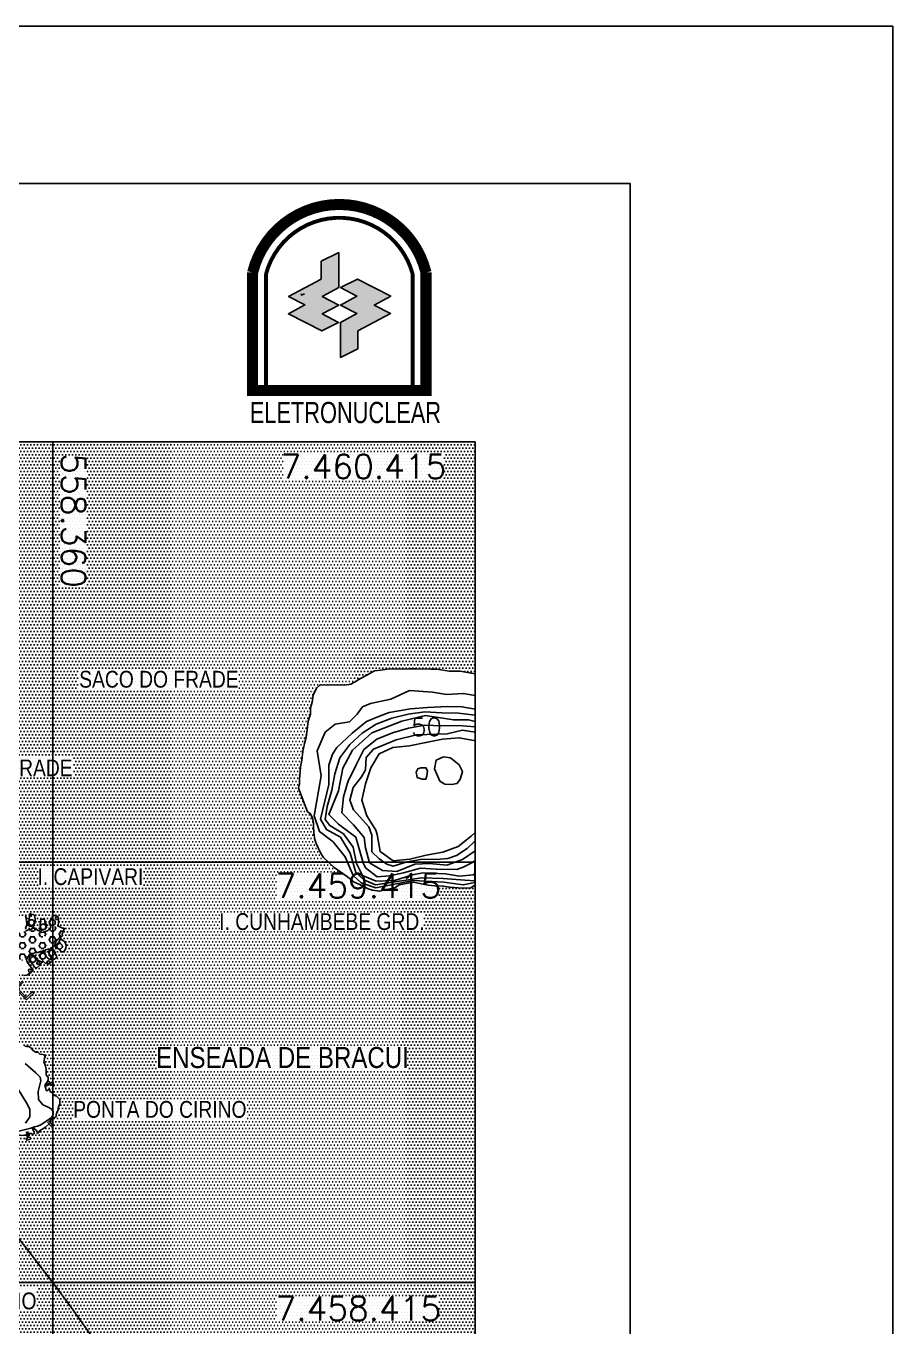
# Model space of a CAD drawing. Header units: millimetres. Extents: x 548366 to 1117317, y 7446967 to 14899125.
# Drawn here: x 558297 to 560359, y 7458309 to 7461405 of the extents above; entities that cross this region are included whole.
import ezdxf
from ezdxf.enums import TextEntityAlignment as Align

# ---------------------------------------------------------------- set-up
doc = ezdxf.new("R2010")
doc.units = ezdxf.units.MM
doc.header["$MEASUREMENT"] = 0
for name, color, linetype in [('AFLORAMENTO_ROCHOSO', 32, 'Continuous'), ('AID5_25K', 2, 'Continuous'), ('CARIMBO', 7, 'Continuous'), ('CURVA_INTERMEDIÁRIA', 32, 'Continuous'), ('CURVA_MESTRA', 36, 'Continuous'), ('EDIFICAÇÃO', 7, 'Continuous'), ('HACHURA_OCEANO', 131, 'Continuous'), ('MALHA_TM', 8, 'Continuous'), ('OCEANO', 5, 'Continuous'), ('PIER', 7, 'Continuous'), ('PRAIA', 7, 'Continuous'), ('RADIAIS', 222, 'Continuous'), ('TXT_COORD_MALHA', 7, 'Continuous'), ('TXT_CURVA_MESTRA', 7, 'Continuous'), ('TXT_HIDRO', 8, 'Continuous')]:
    doc.layers.add(name, color=color, linetype=linetype)
doc.styles.add('ROMANS', font='romans.shx')
doc.styles.add('TXT_ELETRO', font='swisscl.ttf')
doc.styles.add('TXT_MALHA_10K', font='romans.shx', dxfattribs={"height": 23})
doc.styles.add('TXT_PRAIA', font='ARIALN.TTF', dxfattribs={"height": 30})
pattern_1 = [(0, (0, 0), (3.96875, 7.9375), [0, -7.9375])]

msp = doc.modelspace()

# ---------------------------------------------------------------- hatches: boundary and pattern name
at = {"layer": 'AFLORAMENTO_ROCHOSO'}
h = msp.add_hatch(dxfattribs=at)
h.set_pattern_fill('HEX', color=256, scale=2.5, style=0)
h.set_pattern_definition([(0, (0, 0), (0, 13.74815), [7.9375, -15.875]), (120, (0, 0), (-11.906247155, -6.874075), [7.9375, -15.875]), (60, (7.938, 0), (-11.906247155, 6.874075), [7.9375, -15.875])])
h.paths.add_polyline_path([(558233.3, 7459229.3), (558219.7, 7459220.7), (558220.9, 7459216.6), (558221.8, 7459214.9), (558223.5, 7459216.6), (558226, 7459218.4), (558227, 7459218.2), (558227.2, 7459216.4), (558227.9, 7459215.1), (558229.3, 7459214.5), (558231, 7459214.5), (558232.2, 7459214.9), (558232.9, 7459214.1), (558233.9, 7459213), (558236.6, 7459211.8), (558239.7, 7459211.6), (558242.2, 7459211.4), (558243.7, 7459210.1), (558243.5, 7459209.1), (558243.1, 7459207), (558243.9, 7459206.4), (558246, 7459206.4), (558246.6, 7459204.5), (558243.9, 7459202.8), (558242, 7459199.5), (558241.4, 7459195.1), (558241, 7459190.5), (558240.6, 7459189), (558238.5, 7459186.3), (558237.7, 7459185.2), (558244.4, 7459172.6), (558244.9, 7459168.7), (558244.9, 7459167.3), (558247.8, 7459167.3), (558250.3, 7459170.2), (558250.3, 7459171.7), (558251.8, 7459172.1), (558255.2, 7459172.1), (558262, 7459171.7), (558270.4, 7459175.6), (558285.5, 7459183.9)])
h.paths.add_polyline_path([(558248.2, 7459235.5), (558285.5, 7459183.9), (558287, 7459181.9), (558295.3, 7459187.8)])
h.paths.add_polyline_path([(558270.9, 7459242.6), (558267.1, 7459241.8), (558260.9, 7459240.3), (558254.5, 7459238.2), (558251.4, 7459237), (558248.2, 7459235.5), (558295.3, 7459187.8)])
h.paths.add_polyline_path([(558270.9, 7459242.6), (558295.3, 7459187.8), (558296.9, 7459189.5), (558300.3, 7459190), (558302.1, 7459190.5), (558303.6, 7459194.1), (558304.8, 7459195)])
h.paths.add_polyline_path([(558289.8, 7459250.1), (558288.2, 7459248.9), (558282.4, 7459247.8), (558277.4, 7459246.2), (558270.9, 7459242.6), (558304.8, 7459195)])
h.paths.add_polyline_path([(558289.8, 7459250.1), (558304.8, 7459195), (558307.4, 7459196.2), (558308.3, 7459197.5), (558308.8, 7459197.7), (558313.8, 7459198.2), (558317.5, 7459199.4), (558319, 7459200.3), (558320.5, 7459200.8), (558322.4, 7459200.7), (558324.8, 7459200.6), (558331.1, 7459202.9), (558335, 7459203.9), (558338.9, 7459205.4)])
h.paths.add_polyline_path([(558311.6, 7459257.4), (558308.9, 7459255.8), (558300.3, 7459253.5), (558295.2, 7459251.1), (558289.8, 7459250.1), (558338.9, 7459205.4)])
h.paths.add_polyline_path([(558311.6, 7459257.4), (558338.9, 7459205.4), (558342.3, 7459206.5), (558346.6, 7459207.7), (558351.6, 7459208.9)])
h.paths.add_polyline_path([(558330.1, 7459249.5), (558327.8, 7459251.9), (558326.2, 7459251.9), (558321.9, 7459255.4), (558316.8, 7459257.3), (558315.2, 7459258.1), (558311.6, 7459257.4), (558351.6, 7459208.9)])
h.paths.add_polyline_path([(558355.2, 7459260.5), (558354, 7459258.1), (558351.6, 7459255.8), (558348.1, 7459253), (558338.7, 7459249.1), (558332.5, 7459248.3), (558330.1, 7459249.5), (558363.4, 7459215.5)])
h.paths.add_polyline_path([(558382.3, 7459243.5), (558383, 7459247.2), (558386.1, 7459252.3), (558386.4, 7459254.2), (558387.2, 7459256.5), (558387.5, 7459257.7), (558386.2, 7459258.1), (558383.2, 7459258.2), (558378.4, 7459260.9), (558374.1, 7459262.9), (558372.1, 7459263.1), (558355.2, 7459260.5), (558363.4, 7459215.5), (558365.7, 7459217.3), (558365, 7459217.8), (558366.5, 7459222.9), (558366.5, 7459225.7), (558368.1, 7459227.6), (558371.6, 7459231.1), (558377.1, 7459237), (558377.1, 7459239.4), (558378.8, 7459237.1), (558380.7, 7459238.2), (558382.5, 7459239.5), (558383, 7459240.9)])
h.paths.add_polyline_path([(558248.2, 7459235.5), (558244.7, 7459233.9), (558233.3, 7459229.3), (558285.5, 7459183.9)])
at = {"layer": 'CARIMBO', "ltscale": 0.7}
h = msp.add_hatch(color=170, dxfattribs=at)
h.paths.add_polyline_path([(559040.7, 7460782.3), (559040.7, 7460865.5), (558999, 7460844.9), (558999, 7460802.5), (558921.2, 7460761.3), (558960.2, 7460741.2), (558921, 7460719.7), (559000, 7460679.3), (559040.4, 7460699.6), (559001.5, 7460719.7), (559040.7, 7460740.9), (559001.5, 7460761.3)])
h.paths.add_polyline_path([(559083.7, 7460720.6), (559044.5, 7460699.6), (559044.5, 7460616.4), (559086.2, 7460637), (559086.2, 7460679.4), (559164, 7460720.6), (559125, 7460740.7), (559164.2, 7460762.2), (559085.2, 7460802.6), (559044.8, 7460782.3), (559083.7, 7460762.2), (559044.5, 7460740.9)])
at = {"layer": 'HACHURA_OCEANO', "ltscale": 0.5}
h = msp.add_hatch(dxfattribs=at)
h.set_pattern_fill('DOTS', color=256, scale=5, style=0)
h.set_pattern_definition(pattern_1)
h.paths.add_polyline_path([(558365, 7460415), (557969.4, 7460415), (557966, 7460410.2), (557958, 7460397.1), (557997.5, 7460370.8), (558018.1, 7460357.6), (558019.9, 7460361.1), (558023.1, 7460359), (558018.1, 7460350.7), (558014.1, 7460353.3), (558015.5, 7460356), (557983.7, 7460377.4), (557957.1, 7460395.5), (557956, 7460393.7), (557942.8, 7460372.9), (557931.7, 7460352), (557921.3, 7460332.4), (557914.8, 7460312.4), (557907, 7460289.2), (557902.2, 7460273.6), (557899.8, 7460260.6), (557898.7, 7460244), (557900.1, 7460219.9), (557901, 7460209.5), (557906.1, 7460184.4), (557908.8, 7460176.3), (557911.8, 7460169.1), (557918.7, 7460153.8), (557923, 7460141.8), (557931.3, 7460128.6), (557942.7, 7460116.6), (557952.2, 7460112.2), (557959.9, 7460116.2), (557993.4, 7460137.9), (558013, 7460153.2), (558024.4, 7460164), (558029.9, 7460171.3), (558034.6, 7460171.3), (558036.9, 7460167.6), (558034.5, 7460163.4), (558031.7, 7460159.1), (558024.1, 7460152), (558011.8, 7460142.6), (557978.8, 7460121.9), (557950.6, 7460101.9), (557922.8, 7460083.5), (557891.6, 7460063.2), (557889.8, 7460061.8), (557891.2, 7460059.5), (557891.6, 7460057.6), (557872.3, 7460051), (557865.7, 7460048.6), (557866.2, 7460045.8), (557865, 7460045.3), (557865, 7460000), (557869.1, 7460000.1), (557880.4, 7459999.8), (557882.8, 7460000.6), (557956.3, 7460046.6), (557966.1, 7460052.3), (557967.3, 7460050), (557982.8, 7460059.5), (557998.5, 7460069.3), (558019.9, 7460081), (558045.8, 7460106.3), (558064.1, 7460122.5), (558066.6, 7460123.7), (558069.3, 7460123.7), (558069.6, 7460121.6), (558069.4, 7460119.1), (558068.2, 7460117), (558059.2, 7460107.1), (558037.1, 7460085.5), (558021, 7460071.4), (557977.6, 7460044.3), (557928.7, 7460013.9), (557912.6, 7460003.2), (557911.9, 7459996.7), (557907, 7459982.4), (557899.6, 7459964.4), (557891.6, 7459944.8), (557884.8, 7459929.1), (557881.9, 7459915), (558365, 7459915)])
h = msp.add_hatch(dxfattribs=at)
h.set_pattern_fill('DOTS', color=256, scale=5, style=0)
h.set_pattern_definition(pattern_1)
h.paths.add_polyline_path([(558865, 7460415), (558365, 7460415), (558365, 7459915), (558865, 7459915)])
at = {"layer": 'HACHURA_OCEANO', "ltscale": 4}
h = msp.add_hatch(dxfattribs=at)
h.set_pattern_fill('DOTS,_O', color=256, scale=5)
h.set_pattern_definition(pattern_1)
h.paths.add_polyline_path([(559365, 7460415), (558865, 7460415), (558865, 7459915), (559365, 7459915)])
at = {"layer": 'HACHURA_OCEANO', "ltscale": 0.5}
h = msp.add_hatch(dxfattribs=at)
h.set_pattern_fill('DOTS', color=256, scale=5, style=0)
h.set_pattern_definition(pattern_1)
h.paths.add_polyline_path([(558365, 7459915), (557881.8, 7459915), (557878.3, 7459906.1), (557870.9, 7459891.3), (557865.6, 7459881), (557865, 7459879.5), (557865, 7459434.2), (557876.9, 7459422.8), (557878.6, 7459415), (558365, 7459415)])
h = msp.add_hatch(dxfattribs=at)
h.set_pattern_fill('DOTS', color=256, scale=5, style=0)
h.set_pattern_definition(pattern_1)
h.paths.add_polyline_path([(558865, 7459915), (558365, 7459915), (558365, 7459415), (558865, 7459415)])
at = {"layer": 'HACHURA_OCEANO', "ltscale": 4}
h = msp.add_hatch(dxfattribs=at)
h.set_pattern_fill('DOTS,_O', color=256, scale=5)
h.set_pattern_definition(pattern_1)
h.paths.add_polyline_path([(558973.3, 7459767.1), (558973.4, 7459782.4), (558977.2, 7459796.3), (558979.8, 7459812.7), (558987.6, 7459829.1), (558995.3, 7459836.6), (559034.9, 7459837.1), (559054.3, 7459836.8), (559069.4, 7459839), (559078.4, 7459843.9), (559092.5, 7459852.5), (559109.1, 7459861.1), (559125.8, 7459870.9), (559141.1, 7459871.9), (559155.2, 7459874.2), (559178.2, 7459875), (559192.3, 7459874.7), (559207.7, 7459875.7), (559224.3, 7459875.4), (559260.1, 7459874.7), (559274.2, 7459874.4), (559303.6, 7459870.1), (559329.1, 7459869.6), (559365, 7459863.2), (559365, 7459915), (558865, 7459915), (558865, 7459415), (559016.5, 7459415), (559004.4, 7459426.1), (558996.8, 7459437.6), (558986.6, 7459459.4), (558984.1, 7459469.6), (558981.5, 7459484.9), (558980.3, 7459500.2), (558980.3, 7459507.8), (558977.8, 7459520.6), (558972.7, 7459530.8), (558966.3, 7459534.8), (558944.7, 7459591.1), (558947.3, 7459601.2), (558947.3, 7459612.6), (558948.7, 7459630.4), (558950, 7459641.8), (558952.6, 7459658.3), (558955.2, 7459678.5), (558959.1, 7459697.5), (558963, 7459712.7), (558965.6, 7459730.4), (558968.2, 7459750.7)])
at = {"layer": 'HACHURA_OCEANO', "ltscale": 0.5}
h = msp.add_hatch(dxfattribs=at)
h.set_pattern_fill('DOTS', color=256, scale=5, style=0)
h.set_pattern_definition(pattern_1)
h.paths.add_polyline_path([(558365, 7459415), (558173.7, 7459415), (558149.5, 7459124.8), (558151.1, 7459125.4), (558154.6, 7459126.2), (558158.1, 7459127.8), (558165.6, 7459129.7), (558175.4, 7459130.5), (558177.7, 7459131.3), (558178.9, 7459132.5), (558180.1, 7459134), (558181.2, 7459135.6), (558182.8, 7459136.4), (558201.6, 7459136.4), (558215.7, 7459136.4), (558220.4, 7459136.4), (558222.8, 7459136.8), (558229.8, 7459136.8), (558233.8, 7459136.8), (558235.3, 7459136.1), (558236.1, 7459134.4), (558235.3, 7459130.9), (558235.2, 7459130.3), (558235.3, 7459129.8), (558239, 7459127.9), (558239.6, 7459127.8), (558274, 7459137.2), (558365, 7459140.3), (558365, 7459185), (558364.2, 7459184.2), (558359.1, 7459185.4), (558351.6, 7459195.2), (558350.5, 7459200.6), (558350.5, 7459203.4), (558352.4, 7459206.5), (558351.6, 7459208.9), (558346.6, 7459207.7), (558342.3, 7459206.5), (558341.8, 7459204.9), (558341.3, 7459200.5), (558342.3, 7459196.6), (558343.8, 7459192.2), (558345.1, 7459190.4), (558347.8, 7459187.6), (558352, 7459184.9), (558358.9, 7459183), (558358.4, 7459179.9), (558356.3, 7459177.6), (558352.1, 7459173.7), (558349.2, 7459173.2), (558348, 7459174.3), (558347, 7459175.6), (558346.8, 7459176.7), (558346.7, 7459178.5), (558344.7, 7459175.1), (558343.9, 7459174.5), (558342.7, 7459174.5), (558330.6, 7459187.3), (558328.6, 7459192.7), (558329.1, 7459195.1), (558330.6, 7459197.1), (558334.5, 7459200), (558338.4, 7459201.5), (558339.4, 7459203.4), (558338.9, 7459205.4), (558335, 7459203.9), (558331.1, 7459202.9), (558324.8, 7459200.6), (558322.4, 7459200.7), (558320.5, 7459200.8), (558319, 7459200.3), (558317.5, 7459199.4), (558313.8, 7459198.2), (558308.8, 7459197.7), (558308.3, 7459197.5), (558307.4, 7459196.2), (558308.4, 7459194.2), (558310, 7459193.3), (558315.6, 7459193.2), (558318.3, 7459190.4), (558320.4, 7459188.3), (558321.7, 7459184.4), (558323, 7459182.5), (558326.6, 7459181.5), (558331.1, 7459179.2), (558333.8, 7459178.6), (558334.2, 7459176.4), (558332, 7459174.1), (558329.1, 7459170.2), (558322.4, 7459164.3), (558319.4, 7459164.1), (558315.4, 7459166.8), (558313.5, 7459171.7), (558310.7, 7459174.4), (558305.6, 7459179), (558304.1, 7459181.4), (558304.6, 7459188.8), (558305.6, 7459192.7), (558304.8, 7459195), (558303.6, 7459194.1), (558302.1, 7459190.5), (558300.3, 7459190), (558296.9, 7459189.5), (558295.3, 7459187.8), (558295.8, 7459186.3), (558297.3, 7459183.4), (558298.3, 7459180), (558300.2, 7459176.5), (558304.1, 7459171.2), (558308.8, 7459164.8), (558313.3, 7459157.3), (558308.5, 7459153.1), (558303.6, 7459149.7), (558298.3, 7459146.2), (558291.4, 7459145.8), (558277.7, 7459151.1), (558271.8, 7459157), (558267.9, 7459159.9), (558267.9, 7459162.4), (558267.4, 7459166.8), (558266, 7459168.2), (558265.5, 7459170.2), (558266.4, 7459172.1), (558278.2, 7459178), (558287, 7459181.9), (558285.5, 7459183.9), (558270.4, 7459175.6), (558262, 7459171.7), (558255.2, 7459172.1), (558251.8, 7459172.1), (558250.3, 7459171.7), (558250.3, 7459170.2), (558247.8, 7459167.3), (558244.9, 7459167.3), (558244.9, 7459168.7), (558244.4, 7459172.6), (558220.9, 7459216.6), (558219.7, 7459220.7), (558218.5, 7459222.1), (558216.3, 7459221.2), (558213.8, 7459218.9), (558210.5, 7459218.3), (558207.5, 7459221.4), (558202.4, 7459232), (558198.9, 7459241.7), (558197.3, 7459246.4), (558198.5, 7459249.2), (558199.7, 7459252.3), (558201.2, 7459256.5), (558217.1, 7459264.9), (558225.5, 7459248), (558229, 7459241.7), (558230.7, 7459237.1), (558230.9, 7459232.9), (558230.9, 7459230.9), (558233.3, 7459229.3), (558244.7, 7459233.9), (558242.5, 7459240.8), (558238.8, 7459241.7), (558234.5, 7459244.9), (558233.6, 7459246), (558232.7, 7459247.5), (558231.8, 7459249.6), (558230.6, 7459253.9), (558227.4, 7459267.4), (558229.3, 7459268.4), (558245.1, 7459269.5), (558248, 7459269.3), (558250.2, 7459260.7), (558252.3, 7459252.4), (558253.3, 7459246.1), (558249.7, 7459241.7), (558248.1, 7459239.6), (558247.5, 7459238.5), (558247.6, 7459236.6), (558248.2, 7459235.5), (558251.4, 7459237), (558254.5, 7459238.2), (558260.9, 7459240.3), (558267.1, 7459241.8), (558266.2, 7459243.7), (558266.2, 7459246), (558265.8, 7459247.6), (558263.5, 7459248.8), (558260.4, 7459250.3), (558257.6, 7459252.3), (558256, 7459255), (558255.3, 7459258.2), (558254.9, 7459261.3), (558251.4, 7459271.8), (558250.1, 7459276.3), (558253.3, 7459277.3), (558263.5, 7459277.7), (558268.2, 7459278.1), (558270.1, 7459277.3), (558271.3, 7459275.8), (558272.5, 7459272.6), (558274.1, 7459273.4), (558274.1, 7459274.2), (558272.5, 7459278.1), (558271.3, 7459282.8), (558275.2, 7459283.2), (558279.9, 7459283.2), (558286.6, 7459285.5), (558292.5, 7459287.5), (558295.3, 7459287.5), (558296.9, 7459281.9), (558298, 7459273.9), (558298.3, 7459269.1), (558298.3, 7459266.8), (558296.8, 7459261.7), (558294.8, 7459257.8), (558292.9, 7459254.6), (558292.6, 7459253), (558292.9, 7459251.6), (558293.2, 7459251.1), (558295.2, 7459251.1), (558300.3, 7459253.5), (558308.9, 7459255.8), (558311.6, 7459257.4), (558312, 7459258.6), (558310.9, 7459261.7), (558309.3, 7459263.2), (558305.4, 7459263.2), (558302.6, 7459264.4), (558301.4, 7459266.7), (558301.5, 7459271.1), (558301.9, 7459274.6), (558303.7, 7459276.3), (558304.3, 7459279.1), (558304.8, 7459284.7), (558305.3, 7459293), (558307.9, 7459292.8), (558307.6, 7459287), (558309, 7459286.8), (558309.2, 7459290.6), (558312.5, 7459291), (558315.1, 7459289.9), (558316.4, 7459288.2), (558317.7, 7459285.6), (558318.2, 7459279.5), (558318.4, 7459274.2), (558317.2, 7459269.9), (558315.2, 7459266.7), (558314.5, 7459263.6), (558315.2, 7459258.1), (558316.8, 7459257.3), (558321.9, 7459255.4), (558326.2, 7459251.9), (558327.8, 7459251.9), (558328.5, 7459252.7), (558330.1, 7459254.6), (558330.9, 7459257), (558330.5, 7459258.9), (558330, 7459267.8), (558330.9, 7459272.4), (558332.1, 7459274.5), (558331.3, 7459278.8), (558336, 7459279.6), (558340.3, 7459280), (558341, 7459276.1), (558341.3, 7459272.6), (558344.2, 7459267.5), (558345, 7459263.6), (558345, 7459258.9), (558342.1, 7459255.8), (558335.2, 7459253.4), (558330.9, 7459251.1), (558330.1, 7459249.5), (558332.5, 7459248.3), (558338.7, 7459249.1), (558348.1, 7459253), (558351.6, 7459255.8), (558354, 7459258.1), (558355.2, 7459260.5), (558354.8, 7459263.6), (558352.4, 7459270.4), (558352.9, 7459274.9), (558355.1, 7459277.5), (558358.7, 7459280.5), (558358.9, 7459286.2), (558361, 7459288.4), (558365, 7459288.2)])
h = msp.add_hatch(dxfattribs=at)
h.set_pattern_fill('DOTS', color=256, scale=5, style=0)
h.set_pattern_definition(pattern_1)
h.paths.add_polyline_path([(558865, 7459415), (558365, 7459415), (558365, 7459288.2), (558366.2, 7459288.2), (558370, 7459287.1), (558372, 7459285.6), (558372.8, 7459284.3, -0.01161), (558372.9, 7459284.1), (558373.6, 7459283.1), (558373.6, 7459271.4), (558372.8, 7459265.9), (558372.4, 7459265.2), (558372.1, 7459263.1), (558374.1, 7459262.9), (558378.4, 7459260.9), (558383.2, 7459258.2), (558386.2, 7459258.1), (558387.5, 7459257.7), (558387.2, 7459256.5), (558386.4, 7459254.2), (558386.1, 7459252.3), (558383, 7459247.2), (558382.3, 7459243.5), (558383, 7459240.9), (558382.5, 7459239.5), (558380.7, 7459238.2), (558378.8, 7459237.1), (558377.1, 7459239.4), (558377.1, 7459237), (558371.6, 7459231.1), (558368.1, 7459227.6), (558366.5, 7459225.7), (558366.5, 7459222.9), (558365, 7459218), (558365, 7459217.8), (558365.7, 7459217.3), (558367, 7459217.5), (558371.2, 7459221), (558371.9, 7459222.2), (558373, 7459223.3), (558374, 7459224.1), (558376.7, 7459224.1), (558376.3, 7459227.2), (558375.9, 7459229.2), (558376.1, 7459231.4), (558380.8, 7459231.1), (558384.1, 7459229.3), (558387, 7459227.1), (558389.6, 7459224), (558391.9, 7459217.4), (558391.6, 7459211.5), (558389.4, 7459206.7), (558386.4, 7459203.1), (558383.8, 7459201.8), (558381, 7459202.2), (558375.1, 7459208.5), (558374.8, 7459208.7, -0.129679), (558371.8, 7459210.3), (558368.1, 7459212.4), (558365, 7459215.1), (558365, 7459202), (558365.7, 7459200.6), (558366.9, 7459197.1), (558368.9, 7459192), (558369.7, 7459190.1), (558368.1, 7459187.7), (558365, 7459185), (558365, 7458915), (558865, 7458915)])
at = {"layer": 'HACHURA_OCEANO', "ltscale": 4}
h = msp.add_hatch(dxfattribs=at)
h.set_pattern_fill('DOTS,_O', color=256, scale=5)
h.set_pattern_definition(pattern_1)
h.paths.add_polyline_path([(559365, 7459361.2), (559354.6, 7459354.6), (559335.4, 7459353.7), (559304.8, 7459355.5), (559289.4, 7459358.4), (559269, 7459358.8), (559253.6, 7459360.3), (559217.8, 7459367.4), (559210.1, 7459366.2), (559184.6, 7459361.6), (559174.3, 7459354.2), (559147.4, 7459348.4), (559137.2, 7459346), (559120.6, 7459348.9), (559110.4, 7459351.6), (559093.8, 7459360.8), (559077.1, 7459367.5), (559061.8, 7459380.5), (559029.9, 7459402.7), (559016.5, 7459415), (558865, 7459415), (558865, 7458915), (559365, 7458915)])
at = {"layer": 'HACHURA_OCEANO', "ltscale": 0.5}
h = msp.add_hatch(dxfattribs=at)
h.set_pattern_fill('DOTS', color=256, scale=5, style=0)
h.set_pattern_definition(pattern_1)
h.paths.add_polyline_path([(558365, 7459109.7), (558365, 7459140.3), (558274, 7459137.2), (558239.6, 7459127.8), (558241, 7459127.6), (558242.1, 7459126), (558242.1, 7459124), (558240.2, 7459121.7), (558235.5, 7459118.9), (558235.5, 7459116.2), (558239.4, 7459111.9), (558241, 7459109.2), (558242.9, 7459107.7), (558241.4, 7459105.8), (558240.2, 7459102.1), (558247.1, 7459098.7), (558251.1, 7459096.8), (558253.2, 7459096.1), (558287.4, 7459132.4), (558289.8, 7459129.7), (558275.9, 7459115.2), (558297.2, 7459093.2), (558311.8, 7459107.1), (558315.2, 7459103.7), (558297.9, 7459088.2), (558273.2, 7459112.5), (558259.6, 7459097.6), (558259.8, 7459095.6), (558259.8, 7459094.4), (558259.4, 7459091.3), (558257.8, 7459087.8), (558254.3, 7459084.2), (558250.4, 7459080.7), (558248.8, 7459077.6), (558249, 7459072.8), (558250.6, 7459068.6), (558251.1, 7459068.3), (558254.9, 7459070.5), (558258.5, 7459071.6), (558260.4, 7459075.3), (558261.8, 7459075.7), (558264.6, 7459075.8), (558264.6, 7459073.4), (558263.5, 7459070.4), (558265.1, 7459069.3), (558266.1, 7459070.6), (558271.2, 7459075.2), (558274.1, 7459076.6), (558276.6, 7459074.7), (558275.3, 7459070.3), (558271.5, 7459067.2), (558272.9, 7459066.1), (558274.1, 7459063.7), (558264.9, 7459058.1), (558254.9, 7459056.8), (558248.8, 7459051.1), (558246.4, 7459037.4), (558249.7, 7459023.7), (558254.2, 7459013.9), (558257.8, 7459003.3), (558263.3, 7458995.9), (558266, 7458992.7)])
h = msp.add_hatch(dxfattribs=at)
h.set_pattern_fill('DOTS', color=256, scale=5, style=0)
h.set_pattern_definition(pattern_1)
h.paths.add_polyline_path([(558365, 7459109.7), (558266, 7458992.7), (558266.9, 7458991.7), (558269.7, 7458989.7), (558275.6, 7458986.2), (558283.4, 7458981.5), (558284.9, 7458978.7), (558288.9, 7458978.7), (558294, 7458977.6), (558298.3, 7458976.4), (558300.2, 7458976.4), (558303, 7458976.4), (558306.9, 7458974.4), (558312.4, 7458967.8), (558316.7, 7458965), (558321.5, 7458962.8), (558321.3, 7458964.4), (558323.2, 7458964.2), (558324.8, 7458963), (558326.8, 7458960.9), (558329.6, 7458958.3), (558336.3, 7458957.6), (558339.9, 7458956.8), (558342.3, 7458953.3), (558340.3, 7458949), (558340, 7458943.1), (558339.1, 7458939.2), (558341.5, 7458935.3), (558342.9, 7458930.2), (558344.1, 7458921.9), (558344.5, 7458915.6), (558344.5, 7458915), (558365, 7458915)])
h = msp.add_hatch(dxfattribs=at)
h.set_pattern_fill('DOTS', color=256, scale=5, style=0)
h.set_pattern_definition(pattern_1)
h.paths.add_polyline_path([(558365, 7458915), (558344.5, 7458915), (558344.8, 7458909.9), (558345.8, 7458906.5), (558349.1, 7458904.6), (558349.6, 7458897.4), (558347, 7458892.3), (558341.9, 7458885.5), (558360.2, 7458891.8), (558363, 7458883), (558360.5, 7458882.5), (558359.3, 7458886), (558356.1, 7458885), (558355.4, 7458887.2), (558342, 7458882.7), (558342.9, 7458878.9), (558344.4, 7458872.3), (558347.6, 7458872.1), (558351.8, 7458875.3), (558353.1, 7458875.2), (558353.3, 7458873.9), (558353.7, 7458869.3), (558357.9, 7458867.5), (558363.4, 7458861.6), (558365, 7458860)])
h = msp.add_hatch(dxfattribs=at)
h.set_pattern_fill('DOTS', color=256, scale=5, style=0)
h.set_pattern_definition(pattern_1)
h.paths.add_polyline_path([(558865, 7458915), (558365, 7458915), (558365, 7458860), (558365.2, 7458859.8), (558368.8, 7458859), (558371.8, 7458856), (558376.8, 7458851), (558377.3, 7458845.3), (558376.7, 7458839.8), (558373.7, 7458834.4), (558373.1, 7458829.6), (558373.1, 7458825.3), (558370.7, 7458822.3), (558368.8, 7458817.5), (558368.2, 7458813.8), (558368.8, 7458812), (558366.4, 7458808.4), (558365, 7458807.7), (558365, 7458415), (558865, 7458415)])
h = msp.add_hatch(dxfattribs=at)
h.set_pattern_fill('DOTS', color=256, scale=5, style=0)
h.set_pattern_definition(pattern_1)
h.paths.add_polyline_path([(559365, 7458915), (558865, 7458915), (558865, 7458415), (559365, 7458415)])
h = msp.add_hatch(dxfattribs=at)
h.set_pattern_fill('DOTS', color=256, scale=5, style=0)
h.set_pattern_definition(pattern_1)
h.paths.add_polyline_path([(558365, 7458807.7), (558360.4, 7458805.4), (558357.2, 7458804.3), (558355.6, 7458801.8), (558353.6, 7458796.8), (558361, 7458788.4), (558357.7, 7458785.5), (558351.4, 7458792.7), (558342.9, 7458784.8), (558336.9, 7458780.6), (558328.4, 7458775.8), (558326.4, 7458771.6), (558322.9, 7458770.3), (558322.9, 7458772.7), (558321.1, 7458776.9), (558315.7, 7458781.8), (558312, 7458781.8), (558312.6, 7458778.8), (558315.1, 7458775.7), (558315.7, 7458772.7), (558316.3, 7458769.7), (558313.9, 7458767.9), (558311.4, 7458767.9), (558309, 7458769.7), (558301.7, 7458769.6), (558303.5, 7458760.3), (558306.1, 7458760.9), (558307.1, 7458756.5), (558297.8, 7458753.9), (558296.8, 7458758), (558300.3, 7458758.8), (558298.6, 7458767.6), (558294.1, 7458765.9), (558285.5, 7458765.4), (558275.2, 7458767.2), (558264.9, 7458766.6), (558257.1, 7458765.9), (558247.9, 7458762), (558243.2, 7458756.9), (558237.5, 7458754.2), (558232.1, 7458750.3), (558223.5, 7458747.2), (558217.7, 7458737.2), (558215.1, 7458736.7), (558200.7, 7458742), (558192.9, 7458740.8), (558188.5, 7458736.9), (558183.1, 7458737.6), (558180.5, 7458739.3), (558174.5, 7458735), (558172.5, 7458729.7), (558165.9, 7458729.1), (558162.8, 7458732.1), (558160.4, 7458732.1), (558157.4, 7458729.1), (558153.2, 7458725.4), (558141.7, 7458724.8), (558133.2, 7458722.4), (558127.1, 7458722.4), (558121.1, 7458726.7), (558117.4, 7458724.2), (558114.4, 7458718.8), (558102.3, 7458715.8), (558092.6, 7458715.8), (558087.2, 7458714), (558085.4, 7458712.7), (558079.9, 7458713.4), (558073.9, 7458716.4), (558067.8, 7458726.7), (558063, 7458737.5), (558059.3, 7458738.7), (558055.7, 7458733.9), (558052.7, 7458726.7), (558050.9, 7458720.6), (558050.9, 7458714.6), (558046, 7458708.5), (558040, 7458710.9), (558038.7, 7458724.8), (558038.7, 7458729.7), (558029.1, 7458732.1), (558026.6, 7458728.5), (558026.6, 7458723), (558028.5, 7458721.2), (558029.1, 7458724.2), (558031.5, 7458726), (558034.5, 7458724.2), (558035.7, 7458719.4), (558035.6, 7458714.3), (558030.1, 7458709.4), (558024.7, 7458707), (558021, 7458702.2), (558012.6, 7458700.4), (558012, 7458707), (558004.1, 7458709.4), (557996.8, 7458706.4), (557995.6, 7458702.2), (557997.4, 7458699.8), (557993.2, 7458696.1), (557985.9, 7458696.7), (557982.9, 7458696.7), (557981.7, 7458695.5), (557981.7, 7458692.5), (557976.8, 7458687.7), (557967.8, 7458678), (557956.3, 7458665.3), (557943.5, 7458649.6), (557933.3, 7458631.4), (557931.4, 7458626.6), (557934.5, 7458620.6), (557934.5, 7458604.2), (557934.5, 7458600.8), (557947.9, 7458600.7), (557958.7, 7458595.7), (557965.2, 7458584), (557967.4, 7458583.2), (557966.5, 7458578), (557961.7, 7458579.1), (557962.8, 7458584.2), (557957.8, 7458594), (557948.4, 7458598.3), (557934.5, 7458598.4), (557934.5, 7458597.6), (557935.7, 7458584.3), (557935.7, 7458559.5), (557935.1, 7458545.2), (557935.7, 7458540.3), (557939.3, 7458540.3), (557941.7, 7458537.9), (557941.7, 7458534.3), (557940.5, 7458525.2), (557938.7, 7458517.9), (557938.1, 7458511.3), (557938.1, 7458506.5), (557939.3, 7458501), (557939.3, 7458492.5), (557936.9, 7458484.7), (557936.3, 7458481.1), (557932.6, 7458477.4), (557931.8, 7458475.9), (557944.2, 7458467.8), (557946.1, 7458464.4), (557943.5, 7458463.4), (557941.7, 7458466.5), (557930.7, 7458473.7), (557930.2, 7458472.6), (557929, 7458470.8), (557928.4, 7458467.8), (557927.2, 7458465.9), (557926, 7458461.7), (557922.3, 7458458.1), (557918.7, 7458459.9), (557916.9, 7458462.3), (557916.3, 7458465.3), (557915.1, 7458465.3), (557911.4, 7458462.9), (557910.8, 7458460.5), (557909.6, 7458455.7), (557910.2, 7458453.9), (557912.7, 7458454.5), (557913.9, 7458456.3), (557914.5, 7458458.7), (557915.7, 7458458.7), (557919.9, 7458455.7), (557919.9, 7458450.8), (557917.5, 7458441.8), (557910.2, 7458430.9), (557907.8, 7458426.6), (557905.4, 7458423.6), (557903.6, 7458420.6), (557903.6, 7458417), (557901.4, 7458415), (558365, 7458415)])
h = msp.add_hatch(dxfattribs=at)
h.set_pattern_fill('DOTS', color=256, scale=5, style=0)
h.set_pattern_definition(pattern_1)
h.paths.add_polyline_path([(558015.7, 7458060.7), (558021.7, 7458052), (558001.3, 7458036.2), (558001.9, 7458032.6), (558008, 7458029.6), (558014.1, 7458026), (558014.7, 7458023.5), (558014.1, 7458016.9), (558010.4, 7458013.3), (558006.2, 7458009.6), (558004.4, 7458008.4), (558003.8, 7458005.4), (558004.4, 7458001.2), (558006.2, 7457998.2), (558007.4, 7457990.3), (558009.8, 7457984.9), (558009.6, 7457981), (558005.3, 7457978), (558002.3, 7457972.5), (557993.2, 7457964.1), (557992, 7457959.2), (557990.8, 7457955.6), (557988.4, 7457952), (557987.2, 7457947.8), (557986, 7457944.7), (557983.5, 7457939.9), (557983.5, 7457936.9), (557985.3, 7457934.4), (557987.8, 7457934.4), (557986, 7457931.4), (557980.5, 7457930.2), (557975.7, 7457927.8), (557969.6, 7457924.2), (557966.6, 7457921.1), (557966, 7457916.9), (557966.4, 7457915), (558365, 7457915), (558365, 7458415), (557901.4, 7458415), (557896.3, 7458410.3), (557890.3, 7458406.7), (557886.6, 7458403.1), (557884.2, 7458399.4), (557880.6, 7458391.6), (557877.5, 7458386.7), (557878.1, 7458382.5), (557877.5, 7458377.7), (557874.5, 7458372.8), (557869.7, 7458366.8), (557866, 7458366.2), (557866, 7458369.2), (557867.2, 7458374.6), (557867.9, 7458381.3), (557867.2, 7458383.1), (557866, 7458380.7), (557865, 7458377.1), (557865, 7458079.5), (557866.6, 7458079.4), (557874.8, 7458082.2), (557879.7, 7458085.8), (557885.7, 7458086.4), (557886.9, 7458079.8), (557889.9, 7458069.5), (557893.6, 7458067.1), (557906.3, 7458067.1), (557909.9, 7458067.1), (557913, 7458066.5), (557917.8, 7458066.5), (557920.8, 7458067.7), (557923.9, 7458067.1), (557931.7, 7458064.7), (557943.2, 7458064.1), (557949.9, 7458064.1), (557955.3, 7458063.5), (557966.8, 7458056.8), (557976.5, 7458050.8), (557996.8, 7458059.1), (558007.6, 7458064.5)])
h = msp.add_hatch(dxfattribs=at)
h.set_pattern_fill('DOTS', color=256, scale=5, style=0)
h.set_pattern_definition(pattern_1)
h.paths.add_polyline_path([(558865, 7458415), (558365, 7458415), (558365, 7457915), (558865, 7457915)])
h = msp.add_hatch(dxfattribs=at)
h.set_pattern_fill('DOTS', color=256, scale=5, style=0)
h.set_pattern_definition(pattern_1)
h.paths.add_polyline_path([(559365, 7458415), (558865, 7458415), (558865, 7457915), (559365, 7457915)])

# ---------------------------------------------------------------- linework, layer by layer
at = {"layer": 'AID5_25K'}
msp.add_lwpolyline([(549360, 7450410), (559365, 7450410), (559365, 7460415), (549360, 7460415), (549360, 7450410)], dxfattribs=at)
at = {"layer": 'CARIMBO', "color": 20}
for points in [[(560359.3, 7461404.7), (548365.7, 7461404.7)], [(560359.3, 7446966.9), (560359.3, 7461404.7)]]:
    msp.add_lwpolyline(points, dxfattribs=at)
at = {"layer": 'CARIMBO', "color": 6}
msp.add_lwpolyline([(548990.7, 7461029.7), (548990.7, 7447341.9), (559734.3, 7447341.9), (559734.3, 7461029.7)], close=True, dxfattribs=at)
at = {"layer": 'CARIMBO', "color": 170, "ltscale": 0.7, "const_width": 26.3}
msp.add_lwpolyline([(559248.2, 7460524.1), (559248.2, 7460818.3, 0.784748), (558835.7, 7460818.3), (558835.7, 7460524.1)], format="xyb", dxfattribs=at)
at = {"layer": 'CARIMBO', "color": 170, "ltscale": 0.7}
msp.add_lwpolyline([(559216.5, 7460537.2, 9.28, 9.28, 0), (559216.5, 7460814.3, 9.28, 9.28, 0.768473), (558867.4, 7460814.3, 9.28, 9.28, 0), (558867.4, 7460537.2, 9.28, 9.28, 0)], format="xyseb", dxfattribs=at)
for points in [[(558999, 7460844.9), (558999, 7460802.5), (558921.2, 7460761.3), (558960.2, 7460741.2), (558921, 7460719.7), (559000, 7460679.3), (559040.4, 7460699.6), (559001.5, 7460719.7), (559040.7, 7460740.9), (559001.5, 7460761.3), (559040.7, 7460782.3), (559040.7, 7460865.5), (558999, 7460844.9)], [(559086.2, 7460637), (559086.2, 7460679.4), (559164, 7460720.6), (559125, 7460740.7), (559164.2, 7460762.2), (559085.2, 7460802.6), (559044.8, 7460782.3), (559083.7, 7460762.2), (559044.5, 7460740.9), (559083.7, 7460720.6), (559044.5, 7460699.6), (559044.5, 7460616.4), (559086.2, 7460637)]]:
    msp.add_lwpolyline(points, dxfattribs=at)
at = {"layer": 'CARIMBO', "color": 170}
msp.add_lwpolyline([(558959, 7460767.3), (558952.2, 7460764.5), (558951, 7460767.3)], dxfattribs=at)
at = {"layer": 'CARIMBO', "color": 170, "ltscale": 0.7, "const_width": 26.3}
msp.add_lwpolyline([(558835.7, 7460537.2), (559248.2, 7460537.2)], dxfattribs=at)
at = {"layer": 'CURVA_INTERMEDIÁRIA'}
for points, elevation in [([(559365, 7459811.7), (559336.6, 7459816.7), (559297.1, 7459814.4), (559263.5, 7459820), (559209, 7459823.8), (559164.7, 7459803.2), (559116.3, 7459793), (559097.5, 7459784.6), (559084.5, 7459767.8), (559065.8, 7459749.2), (559032.2, 7459743.6), (559008, 7459725), (558989.4, 7459680.2), (558998.7, 7459620.6), (558982.5, 7459525.3), (558995.2, 7459488.3), (559027.5, 7459463.5), (559055.6, 7459428.4), (559074.9, 7459383.4), (559094.1, 7459366.5), (559128.8, 7459354.3), (559218.8, 7459371.6), (559290.9, 7459367.4), (559336.9, 7459361.8), (559364.7, 7459366.6)], 10), ([(559365, 7459779.6), (559333.6, 7459785.1), (559299.7, 7459785.7), (559251.6, 7459783.4), (559211.7, 7459780.5), (559160.2, 7459771.8), (559137.2, 7459762.9), (559106.9, 7459750.4), (559072.9, 7459722.5), (559036.1, 7459688.4), (559025.9, 7459672.5), (559016.9, 7459646.2), (559016.9, 7459600.2), (558997.4, 7459517.4), (559011.8, 7459492.8), (559045.1, 7459474.8), (559068.1, 7459436.5), (559080.9, 7459390.8), (559100.5, 7459373), (559128.1, 7459361.4), (559237.5, 7459378.4), (559289.1, 7459376.1), (559340.8, 7459372.8), (559365, 7459370.8)], 20), ([(559365, 7459388.2), (559360.8, 7459385.1), (559328.1, 7459382.4), (559294.8, 7459387.3), (559240.9, 7459389.6), (559216.2, 7459385.1), (559173.4, 7459372), (559129.5, 7459369.8), (559096.8, 7459383.3), (559082.8, 7459412.3), (559074.9, 7459451.3), (559051.8, 7459482.9), (559019.1, 7459502.9), (559008.2, 7459517), (559013.4, 7459547.8), (559024, 7459586.3), (559030.9, 7459625.7), (559043.1, 7459663.5), (559067.1, 7459695.5), (559096.5, 7459722.4), (559130, 7459743.6), (559167.2, 7459758.2), (559206.1, 7459767.1), (559245.6, 7459773.4), (559285.5, 7459771), (559325.4, 7459769.5), (559365, 7459764.9)], 30), ([(559365, 7459750.2), (559349.5, 7459753.7), (559313.7, 7459753.7), (559247.2, 7459763.9), (559190.9, 7459751.1), (559119.2, 7459723), (559073.2, 7459682.1), (559050.2, 7459638.6), (559039.9, 7459584.8), (559016.9, 7459528.6), (559039.9, 7459505.5), (559080.9, 7459474.8), (559098.8, 7459413.4), (559104.3, 7459402), (559131.8, 7459380.5), (559161.2, 7459382.8), (559194.9, 7459389.6), (559235.3, 7459400.8), (559272.3, 7459398.5), (559321.4, 7459398.1), (559336.7, 7459403.2), (559357.2, 7459413.4), (559365, 7459419.4)], 40), ([(559365, 7459724.8), (559334.8, 7459729.1), (559298.6, 7459720.8), (559225.7, 7459718.4), (559177.2, 7459706.7), (559123.1, 7459684.3), (559105.9, 7459664.7), (559104.3, 7459635.2), (559095.1, 7459618.3), (559075.2, 7459592.8), (559066.9, 7459563), (559075.8, 7459539.7), (559112, 7459499.2), (559119.4, 7459479.5), (559119.1, 7459440.3), (559137, 7459423), (559155.2, 7459410.4), (559170.4, 7459406.2), (559203.6, 7459416), (559235, 7459421.5), (559282.3, 7459422.1), (559300.1, 7459423.7), (559320.4, 7459431.4), (559346.5, 7459448.2), (559363.7, 7459464.2), (559365, 7459464.9)], 60), ([(559366, 7459704.2), (559327.2, 7459711.2), (559287.4, 7459707.7), (559248.2, 7459699.9), (559208.9, 7459692.5), (559169.2, 7459688.2), (559136.5, 7459673.4), (559117, 7459639.5), (559104.1, 7459601.9), (559095.9, 7459563), (559107.7, 7459525.3), (559128.6, 7459491.3), (559132.4, 7459481.5), (559138.9, 7459440.4), (559170.2, 7459418.5), (559209.9, 7459422.3), (559248.7, 7459431.9), (559288, 7459439.3), (559324.8, 7459452.5), (559356, 7459477.5), (559365, 7459485.7)], 70), ([(558279.5, 7458775.5), (558307.8, 7458782.8), (558316.5, 7458785.7), (558323.8, 7458787.1), (558330.3, 7458789.3), (558346.3, 7458800.1), (558357.2, 7458808.1), (558361.5, 7458814.6), (558361.5, 7458821.9), (558356.4, 7458828.4), (558349.2, 7458832.7), (558336.9, 7458837.8), (558326, 7458850.9), (558325.2, 7458869.7), (558331.6, 7458894.9), (558330.1, 7458903.6), (558320, 7458914.5), (558294.6, 7458936.2)], 10), ([(558272.4, 7458883.9), (558298, 7458842.9), (558305.7, 7458827.6), (558305.7, 7458809.7), (558295.5, 7458794.3)], 20)]:
    msp.add_lwpolyline(points, dxfattribs=dict(at, elevation=elevation))
at = {"layer": 'CURVA_INTERMEDIÁRIA', "linetype": 'Continuous', "elevation": 80}
for points in [[(559281.3, 7459607.8), (559268.7, 7459637.5), (559272.6, 7459658.3), (559289.5, 7459666.1), (559306.4, 7459663.5), (559327.2, 7459646.6), (559335, 7459631), (559329.8, 7459612.9), (559322, 7459602.5), (559309, 7459599.9), (559293.4, 7459601.2), (559281.3, 7459607.8)], [(559238.9, 7459612.9), (559227.2, 7459616.7), (559224.6, 7459629.7), (559228.5, 7459637.5), (559236.3, 7459640.1), (559247.9, 7459640.1), (559251.8, 7459632.3), (559250.5, 7459620.6), (559247.9, 7459612.9), (559238.9, 7459612.9)]]:
    msp.add_lwpolyline(points, dxfattribs=at)
at = {"layer": 'CURVA_MESTRA', "ltscale": 2.5}
for points, elevation in [([(559365, 7459811.7), (559365, 7459724.8)], 10), ([(559365, 7459464.9), (559364.7, 7459366.6)], 60)]:
    msp.add_lwpolyline(points, dxfattribs=dict(at, elevation=elevation))
at = {"layer": 'CURVA_MESTRA', "elevation": 50}
msp.add_lwpolyline([(559365, 7459737.5), (559325.4, 7459740.5), (559285.6, 7459739.6), (559245.7, 7459741.4), (559206.4, 7459734.2), (559168.2, 7459722.7), (559131.1, 7459707.7), (559100, 7459683.4), (559083, 7459648.6), (559065.5, 7459612.7), (559063.3, 7459609.1), (559051.9, 7459570.9), (559048, 7459532.4), (559075.9, 7459503.8), (559101.1, 7459473.8), (559104.4, 7459449.8), (559113.6, 7459414.1), (559144.9, 7459395.4), (559179, 7459393.2), (559221.8, 7459410.9), (559256.6, 7459412), (559297.7, 7459408.2), (559335.1, 7459421.7), (559365, 7459442.2)], dxfattribs=at)
at = {"layer": 'EDIFICAÇÃO'}
for centre, radius in [((558309.7, 7459271.7), 6.67), ((558359.4, 7459271.9), 6.67), ((558370, 7459282.3), 3.5), ((558337.5, 7459261.5), 6.67), ((558376.4, 7459215.1), 6.67), ((558313.1, 7459183.8), 6.67), ((558336.5, 7459191.9), 6.67), ((558350.3, 7459177.2), 3.5), ((558358.2, 7459199.3), 6.67), ((558305.9, 7459157.3), 3.5), ((558325.6, 7459175.6), 3.5)]:
    msp.add_circle(centre, radius, dxfattribs=at)
at = {"layer": 'MALHA_TM'}
for points in [[(558360, 7460415), (558360, 7450410)], [(549360, 7459415), (559365, 7459415)], [(549360, 7458415), (559365, 7458415)]]:
    msp.add_lwpolyline(points, dxfattribs=at)
at = {"layer": 'OCEANO', "ltscale": 2.5}
for points in [[(559365, 7459863.2), (559329.1, 7459869.6), (559303.6, 7459870.1), (559274.2, 7459874.4), (559260.1, 7459874.7), (559224.3, 7459875.4), (559207.7, 7459875.7), (559192.3, 7459874.7), (559178.2, 7459875), (559155.2, 7459874.2), (559141.1, 7459871.9), (559125.8, 7459870.9), (559109.1, 7459861.1), (559092.5, 7459852.5), (559078.4, 7459843.9), (559069.4, 7459839), (559054.3, 7459836.8), (559054.3, 7459836.8), (559034.9, 7459837.1), (559034.9, 7459837.1), (558995.3, 7459836.6), (558987.6, 7459829.1), (558979.8, 7459812.7), (558977.2, 7459796.3), (558973.4, 7459782.4), (558973.3, 7459767.1), (558968.2, 7459750.7), (558965.6, 7459730.4), (558963, 7459712.7), (558959.1, 7459697.5), (558955.2, 7459678.5), (558952.6, 7459658.3), (558950, 7459641.8), (558948.7, 7459630.4), (558947.3, 7459612.6), (558947.3, 7459601.2), (558944.7, 7459591.1), (558966.3, 7459534.8), (558972.7, 7459530.8), (558977.8, 7459520.6), (558980.3, 7459507.8), (558980.3, 7459500.2), (558981.5, 7459484.9), (558984.1, 7459469.6), (558986.6, 7459459.4), (558996.8, 7459437.6), (559004.4, 7459426.1), (559029.9, 7459402.7), (559061.8, 7459380.5), (559077.1, 7459367.5), (559093.8, 7459360.8), (559110.4, 7459351.6), (559120.6, 7459348.9), (559137.2, 7459346), (559147.4, 7459348.4), (559174.3, 7459354.2), (559184.6, 7459361.6), (559210.1, 7459366.2), (559217.8, 7459367.4), (559253.6, 7459360.3), (559269, 7459358.8), (559289.4, 7459358.4), (559304.8, 7459355.5), (559335.4, 7459353.7), (559354.6, 7459354.6), (559365, 7459361.2)], [(558294, 7458977.6), (558298.3, 7458976.4), (558300.2, 7458976.4), (558303, 7458976.4), (558306.9, 7458974.4), (558312.4, 7458967.8), (558316.7, 7458965), (558321.5, 7458962.8), (558321.3, 7458964.4), (558323.2, 7458964.2), (558324.8, 7458963), (558326.8, 7458960.9), (558329.6, 7458958.3), (558336.3, 7458957.6), (558339.9, 7458956.8), (558342.3, 7458953.3), (558340.3, 7458949), (558340, 7458943.1), (558339.1, 7458939.2), (558341.5, 7458935.3), (558342.9, 7458930.2), (558344.1, 7458921.9), (558344.5, 7458915.6), (558344.8, 7458909.9), (558345.8, 7458906.5), (558349.1, 7458904.6), (558349.6, 7458897.4), (558347, 7458892.3), (558341.5, 7458884.9), (558342.9, 7458878.9), (558344.4, 7458872.3), (558347.6, 7458872.1), (558351.8, 7458875.3), (558353.1, 7458875.2), (558353.3, 7458873.9), (558353.7, 7458869.3), (558357.9, 7458867.5), (558363.4, 7458861.6), (558365.2, 7458859.8), (558368.8, 7458859), (558371.8, 7458856), (558376.8, 7458851), (558377.3, 7458845.3), (558376.7, 7458839.8), (558373.7, 7458834.4), (558373.1, 7458829.6), (558373.1, 7458825.3), (558370.7, 7458822.3), (558368.8, 7458817.5), (558368.2, 7458813.8), (558368.8, 7458812), (558366.4, 7458808.4), (558360.4, 7458805.4), (558357.2, 7458804.3), (558355.6, 7458801.8), (558353.6, 7458796.8)], [(558301.9, 7458769.6), (558309, 7458769.7), (558311.4, 7458767.9), (558313.9, 7458767.9), (558316.3, 7458769.7), (558315.7, 7458772.7), (558315.1, 7458775.7), (558312.6, 7458778.8), (558312, 7458781.8), (558315.7, 7458781.8), (558321.1, 7458776.9), (558322.9, 7458772.7), (558322.9, 7458770.3), (558326.4, 7458771.6), (558328.4, 7458775.8), (558336.9, 7458780.6), (558342.9, 7458784.8), (558351.4, 7458792.7)], [(558223.5, 7458747.2), (558232.1, 7458750.3), (558237.5, 7458754.2), (558243.2, 7458756.9), (558247.9, 7458762), (558257.1, 7458765.9), (558264.9, 7458766.6), (558275.2, 7458767.2), (558285.5, 7458765.4), (558294.1, 7458765.9), (558298.6, 7458767.6)]]:
    msp.add_lwpolyline(points, dxfattribs=at)
at = {"layer": 'OCEANO'}
for points in [[(558294.8, 7459257.8), (558296.8, 7459261.7), (558298.3, 7459266.8), (558298.3, 7459269.1), (558298, 7459273.9), (558296.9, 7459281.9), (558295.3, 7459287.5)], [(558295.3, 7459187.8), (558296.9, 7459189.5), (558300.3, 7459190), (558302.1, 7459190.5), (558303.6, 7459194.1), (558304.8, 7459195), (558305.6, 7459192.7), (558304.6, 7459188.8), (558304.1, 7459181.4), (558305.6, 7459179), (558310.7, 7459174.4), (558313.5, 7459171.7), (558315.4, 7459166.8), (558319.4, 7459164.1), (558322.4, 7459164.3), (558329.1, 7459170.2), (558332, 7459174.1), (558334.2, 7459176.4), (558333.8, 7459178.6), (558331.1, 7459179.2), (558326.6, 7459181.5), (558323, 7459182.5), (558321.7, 7459184.4), (558320.4, 7459188.3), (558318.3, 7459190.4), (558315.6, 7459193.2), (558310, 7459193.3), (558308.4, 7459194.2), (558307.4, 7459196.2), (558308.3, 7459197.5), (558308.8, 7459197.7), (558313.8, 7459198.2), (558317.5, 7459199.4), (558319, 7459200.3), (558320.5, 7459200.8), (558322.4, 7459200.7), (558324.8, 7459200.6), (558331.1, 7459202.9), (558335, 7459203.9), (558338.9, 7459205.4), (558339.4, 7459203.4), (558338.4, 7459201.5), (558334.5, 7459200), (558330.6, 7459197.1), (558329.1, 7459195.1), (558328.6, 7459192.7), (558330.6, 7459187.3), (558342.7, 7459174.5), (558343.9, 7459174.5), (558344.7, 7459175.1), (558346.7, 7459178.5), (558346.8, 7459176.7), (558347, 7459175.6), (558348, 7459174.3), (558349.2, 7459173.2), (558352.1, 7459173.7), (558356.3, 7459177.6), (558358.4, 7459179.9), (558358.9, 7459183), (558352, 7459184.9), (558347.8, 7459187.6), (558345.1, 7459190.4), (558343.8, 7459192.2), (558342.3, 7459196.6), (558341.3, 7459200.5), (558341.8, 7459204.9), (558342.3, 7459206.5), (558346.6, 7459207.7), (558351.6, 7459208.9), (558352.4, 7459206.5), (558350.5, 7459203.4), (558350.5, 7459200.6), (558351.6, 7459195.2), (558359.1, 7459185.4), (558364.2, 7459184.2), (558368.1, 7459187.7), (558369.7, 7459190.1), (558368.9, 7459192), (558366.9, 7459197.1), (558365.7, 7459200.6), (558363.8, 7459204.2), (558362.2, 7459206.5), (558360.3, 7459208.1), (558356, 7459208.5), (558355.2, 7459208.9), (558354, 7459210.4), (558355.6, 7459210.4), (558358.7, 7459212), (558360.3, 7459213.5), (558361.4, 7459215.2), (558363.4, 7459215.5), (558364.9, 7459215.1), (558368.1, 7459212.4), (558375.1, 7459208.5), (558381, 7459202.2), (558383.8, 7459201.8), (558386.4, 7459203.1), (558389.4, 7459206.7), (558391.6, 7459211.5), (558391.9, 7459217.4), (558389.6, 7459224), (558387, 7459227.1), (558384.1, 7459229.3), (558380.8, 7459231.1), (558376.1, 7459231.4), (558375.9, 7459229.2), (558376.3, 7459227.2), (558376.7, 7459224.1), (558374, 7459224.1), (558373, 7459223.3), (558371.9, 7459222.2), (558371.2, 7459221), (558367, 7459217.5), (558365.7, 7459217.3), (558365, 7459217.8), (558366.5, 7459222.9), (558366.5, 7459225.7), (558368.1, 7459227.6), (558371.6, 7459231.1), (558377.1, 7459237), (558377.1, 7459239.4), (558378.8, 7459237.1), (558380.7, 7459238.2), (558382.5, 7459239.5), (558383, 7459240.9), (558382.3, 7459243.5), (558383, 7459247.2), (558386.1, 7459252.3), (558386.4, 7459254.2), (558387.2, 7459256.5), (558387.5, 7459257.7), (558386.2, 7459258.1), (558383.2, 7459258.2), (558378.4, 7459260.9), (558374.1, 7459262.9), (558372.1, 7459263.1), (558372.4, 7459265.2), (558372.8, 7459265.9), (558373.6, 7459271.4), (558373.6, 7459283.1), (558372, 7459285.6), (558370, 7459287.1), (558366.2, 7459288.2), (558361, 7459288.4), (558358.9, 7459286.2), (558358.7, 7459280.5), (558355.1, 7459277.5), (558352.9, 7459274.9), (558352.4, 7459270.4), (558354.8, 7459263.6), (558355.2, 7459260.5), (558354, 7459258.1), (558351.6, 7459255.8), (558348.1, 7459253), (558338.7, 7459249.1), (558332.5, 7459248.3), (558330.1, 7459249.5), (558330.9, 7459251.1), (558335.2, 7459253.4), (558342.1, 7459255.8), (558345, 7459258.9), (558345, 7459263.6), (558344.2, 7459267.5), (558341.3, 7459272.6), (558341, 7459276.1), (558340.3, 7459280), (558336, 7459279.6), (558331.3, 7459278.8), (558332.1, 7459274.5), (558330.9, 7459272.4), (558330, 7459267.8), (558330.5, 7459258.9), (558330.9, 7459257), (558330.1, 7459254.6), (558328.5, 7459252.7), (558327.8, 7459251.9), (558326.2, 7459251.9), (558321.9, 7459255.4), (558316.8, 7459257.3), (558315.2, 7459258.1), (558314.5, 7459263.6), (558315.2, 7459266.7), (558317.2, 7459269.9), (558318.4, 7459274.2), (558318.2, 7459279.5), (558317.7, 7459285.6), (558316.4, 7459288.2), (558315.1, 7459289.9), (558312.5, 7459291), (558309.2, 7459290.6), (558309, 7459286.8), (558307.6, 7459287), (558307.9, 7459292.8), (558305.3, 7459293), (558304.8, 7459284.7), (558304.3, 7459279.1), (558303.7, 7459276.3), (558301.9, 7459274.6), (558301.5, 7459271.1), (558301.4, 7459266.7), (558302.6, 7459264.4), (558305.4, 7459263.2), (558309.3, 7459263.2), (558310.9, 7459261.7), (558312, 7459258.6), (558311.6, 7459257.4), (558308.9, 7459255.8), (558300.3, 7459253.5), (558295.2, 7459251.1)], [(558291.4, 7459145.8), (558298.3, 7459146.2), (558303.6, 7459149.7), (558308.5, 7459153.1), (558313.3, 7459157.3), (558308.8, 7459164.8), (558304.1, 7459171.2), (558300.2, 7459176.5), (558298.3, 7459180), (558297.3, 7459183.4), (558295.8, 7459186.3)]]:
    msp.add_lwpolyline(points, dxfattribs=at)
at = {"layer": 'PIER', "ltscale": 2.5}
for points in [[(558252.5, 7459095.3), (558287.4, 7459132.4), (558289.8, 7459129.7), (558275.9, 7459115.2), (558297.2, 7459093.2), (558311.8, 7459107.1), (558315.2, 7459103.7), (558297.9, 7459088.2), (558273.2, 7459112.5), (558254.5, 7459092.1)], [(558348, 7458796.6), (558357.7, 7458785.5), (558361, 7458788.4), (558351, 7458799.7)], [(558300.7, 7458774.4), (558303.5, 7458760.3), (558306.1, 7458760.9), (558307.1, 7458756.5), (558297.8, 7458753.9), (558296.8, 7458758), (558300.3, 7458758.8), (558297.3, 7458774)]]:
    msp.add_lwpolyline(points, dxfattribs=at)
at = {"layer": 'PRAIA'}
msp.add_lwpolyline([(558342, 7458882.7), (558355.4, 7458887.2), (558356.1, 7458885), (558359.3, 7458886), (558360.5, 7458882.5), (558363, 7458883), (558360.2, 7458891.8), (558341.9, 7458885.5)], dxfattribs=at)
at = {"layer": 'RADIAIS', "linetype": 'Continuous', "ltscale": 2.5}
for radius in [4998.2, 3998.6]:
    msp.add_circle((554363.7, 7455412.7), radius, dxfattribs=at)

# ---------------------------------------------------------------- texts
at = {"layer": 'CARIMBO', "color": 170, "ltscale": 0.7, "style": 'TXT_ELETRO'}
msp.add_text('ELETRONUCLEAR', height=50.575, dxfattribs=at).set_placement((558829, 7460459.9))
at = {"layer": 'TXT_COORD_MALHA', "style": 'TXT_MALHA_10K'}
msp.add_text('558.360', height=57.5, rotation=270, dxfattribs=at).set_placement((558380.8, 7460388))
for s, p in [('7.460.415', (558902.2, 7460327.9)), ('7.459.415', (558890.1, 7459330.5)), ('7.458.415', (558890.1, 7458324.6))]:
    msp.add_text(s, height=57.5, dxfattribs=at).set_placement(p)
at = {"layer": 'TXT_CURVA_MESTRA', "ltscale": 4, "style": 'ROMANS'}
msp.add_text('50', height=42.5, rotation=0.8231, dxfattribs=at).set_placement((559249.5, 7459737.1), align=Align.MIDDLE)
at = {"layer": 'TXT_HIDRO', "style": 'TXT_PRAIA'}
for s, height, p in [('SACO DO FRADE', 40, (558423.1, 7459830.6)), ('PRAIA GRANDE DO FRADE', 40, (557811.8, 7459619.6)), ('I. CAPIVARI', 40, (558323.7, 7459360.9)), ('I. CUNHAMBEBE GRD.', 40, (558756.2, 7459254)), ('ENSEADA DE BRACUI', 50, (558606, 7458925.6)), ('PONTA DO CIRINO', 40, (558408.8, 7458807.2)), ('SACO DO SÍTIO', 40, (557977.7, 7458351.5))]:
    msp.add_text(s, height=height, dxfattribs=at).set_placement(p)

doc.saveas('drawing.dxf')
